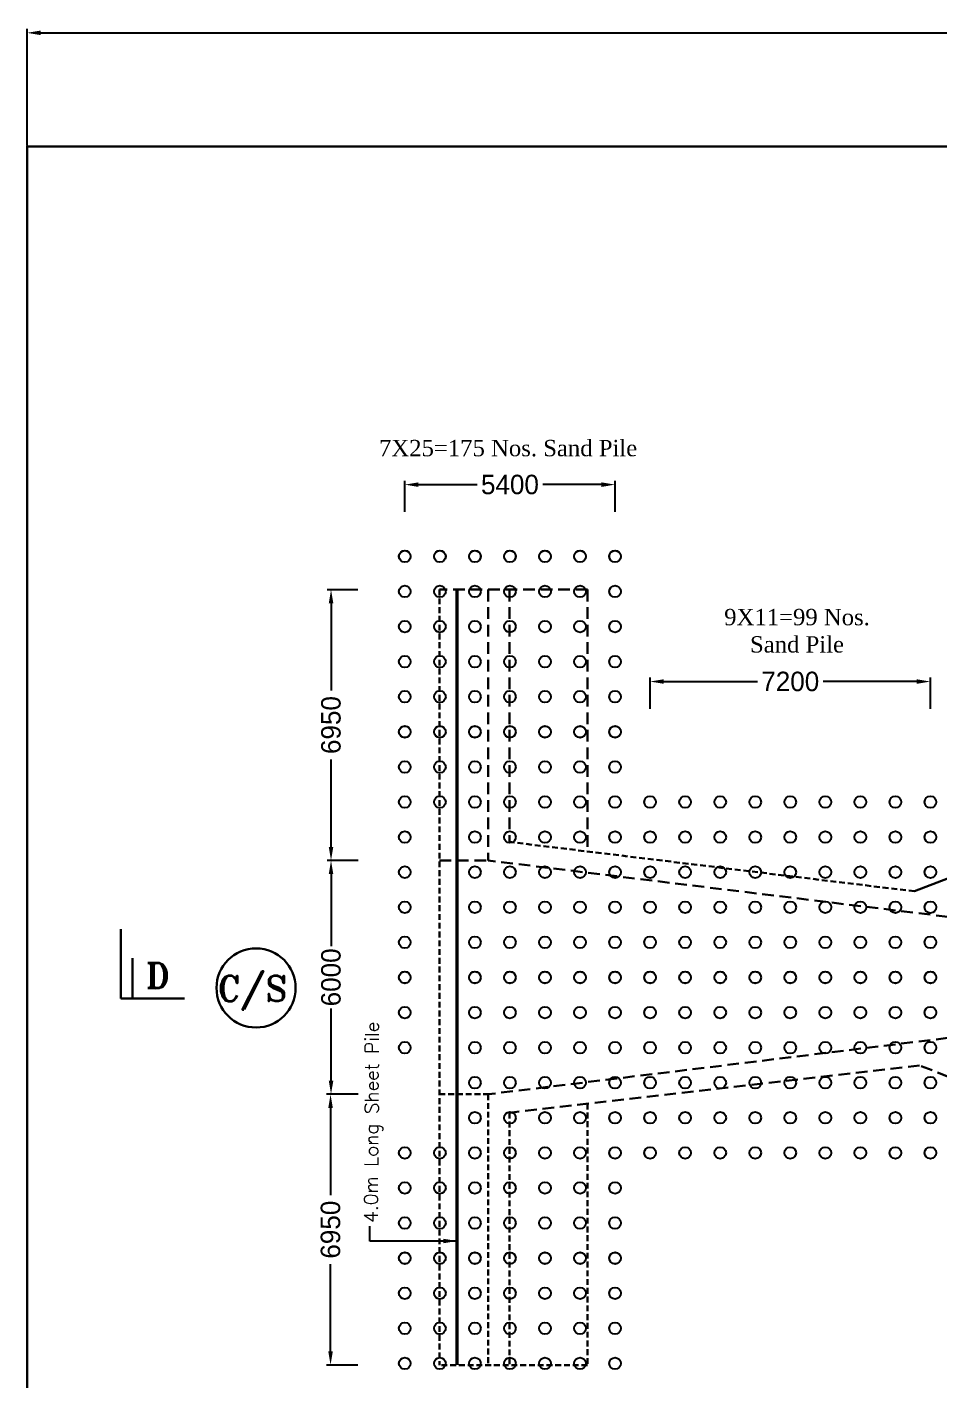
# Model space of a CAD drawing. Extents: x -1206532 to 786809, y -4288605 to 172932.
# Drawn here: x 297303 to 320749, y -4246702 to -4211957 of the extents above; entities that cross this region are included whole.
import ezdxf

# ---------------------------------------------------------------- set-up
doc = ezdxf.new("R2010")
doc.units = 0
doc.header["$LTSCALE"] = 300
doc.header["$MEASUREMENT"] = 0
doc.linetypes.add('DASHED', pattern=[0.75, 0.5, -0.25])
doc.layers.get('0').update_dxf_attribs({"linetype": 'CONTINUOUS'})
doc.layers.get('DEFPOINTS').update_dxf_attribs({"linetype": 'CONTINUOUS'})
doc.layers.add('LINE', color=7, linetype='CONTINUOUS')
doc.layers.add('Other line', color=7, linetype='CONTINUOUS', lineweight=15)
doc.styles.add('BIG', font='ROMANT.SHX')
doc.styles.add('SMALL', font='ROMANS.SHX')
doc.dimstyles.new('3', dxfattribs={"dimtxt": 225, "dimasz": 350, "dimexe": 100, "dimexo": 25, "dimgap": 9, "dimtad": 0, "dimdec": 0, "dimzin": 0, "dimdsep": 46, "dimtxsty": 'Standard', "dimcen": 0, "dimclrd": 5, "dimclre": 6, "dimclrt": 1, "dimadec": 0, "dimazin": 0, "dimtfac": 1, "dimtdec": 0, "dimtofl": 0, "dimtmove": 2, "dimatfit": 3, "dimfxl": 1, "dimtolj": 1, "dimtzin": 0, "dimarcsym": 0})

# ---------------------------------------------------------------- blocks, each defined once
blk = doc.blocks.new('*D614')
at = {"layer": 'DEFPOINTS', "color": 0, "lineweight": 30}
for p in [(320505, -4228753), (313305, -4229928), (320505, -4229928)]:
    blk.add_point(p, dxfattribs=at)
at = {"layer": 'Other line', "color": 0, "linetype": 'ByBlock', "lineweight": -2}
for p, q in [((313305, -4229453), (313305, -4228653)), ((320505, -4229453), (320505, -4228653))]:
    blk.add_line(p, q, dxfattribs=at)
at = {"layer": 'Other line', "linetype": 'ByBlock', "lineweight": -2}
for p, q in [((313655, -4228753), (316062, -4228753)), ((320155, -4228753), (317747, -4228753))]:
    blk.add_line(p, q, dxfattribs=at)
at = {"layer": 'Other line', "lineweight": 30}
for points in [[(313655, -4228695), (313655, -4228811), (313305, -4228753)], [(320155, -4228695), (320155, -4228811), (320505, -4228753)]]:
    blk.add_solid(points, dxfattribs=at)
at = {"layer": 'Other line', "color": 0, "lineweight": 30, "insert": (316905, -4228753), "char_height": 500, "attachment_point": 5}
blk.add_mtext('\\A1;7200', dxfattribs=at)
blk = doc.blocks.new('*D618')
at = {"layer": 'DEFPOINTS', "color": 0, "lineweight": 30}
for p in [(372514, -4212104), (297303, -4215021), (372514, -4215021)]:
    blk.add_point(p, dxfattribs=at)
at = {"layer": 'LINE', "color": 6, "lineweight": -2}
for p, q in [((297303, -4214996), (297303, -4212004)), ((372514, -4214996), (372514, -4212004))]:
    blk.add_line(p, q, dxfattribs=at)
at = {"layer": 'LINE', "color": 5, "lineweight": -2}
for p, q in [((297653, -4212104), (334449, -4212104)), ((372164, -4212104), (335367, -4212104))]:
    blk.add_line(p, q, dxfattribs=at)
at = {"layer": 'LINE', "color": 5, "lineweight": 30}
for points in [[(297653, -4212046), (297653, -4212163), (297303, -4212104)], [(372164, -4212046), (372164, -4212163), (372514, -4212104)]]:
    blk.add_solid(points, dxfattribs=at)
at = {"layer": 'LINE', "color": 1, "lineweight": 30, "insert": (334908, -4212104), "char_height": 225, "attachment_point": 5}
blk.add_mtext('\\A1;75211', dxfattribs=at)
blk = doc.blocks.new('*D852')
at = {"layer": 'DEFPOINTS', "color": 0, "lineweight": 30}
for p in [(305892, -4233345), (305110, -4239345), (305892, -4239345)]:
    blk.add_point(p, dxfattribs=at)
at = {"layer": 'Other line', "color": 0, "linetype": 'ByBlock', "lineweight": -2}
for p, q in [((305810, -4233345), (305010, -4233345)), ((305810, -4239345), (305010, -4239345))]:
    blk.add_line(p, q, dxfattribs=at)
at = {"layer": 'Other line', "linetype": 'ByBlock', "lineweight": -2}
for p, q in [((305110, -4233695), (305110, -4235544)), ((305110, -4238995), (305110, -4237146))]:
    blk.add_line(p, q, dxfattribs=at)
at = {"layer": 'Other line', "lineweight": 30}
for points in [[(305052, -4233695), (305169, -4233695), (305110, -4233345)], [(305052, -4238995), (305169, -4238995), (305110, -4239345)]]:
    blk.add_solid(points, dxfattribs=at)
at = {"layer": 'Other line', "color": 0, "lineweight": 30, "insert": (305110, -4236345), "char_height": 500, "attachment_point": 5, "rotation": 90}
blk.add_mtext('\\A1;6000', dxfattribs=at)
blk = doc.blocks.new('*D853')
at = {"layer": 'DEFPOINTS', "color": 0, "lineweight": 30}
for p in [(305810, -4239345), (305098, -4246295), (305892, -4246295)]:
    blk.add_point(p, dxfattribs=at)
at = {"layer": 'Other line', "color": 0, "linetype": 'ByBlock', "lineweight": -2}
for p, q in [((305785, -4239345), (304998, -4239345)), ((305798, -4246295), (304998, -4246295))]:
    blk.add_line(p, q, dxfattribs=at)
at = {"layer": 'Other line', "linetype": 'ByBlock', "lineweight": -2}
for p, q in [((305098, -4239695), (305098, -4241936)), ((305098, -4245945), (305098, -4243704))]:
    blk.add_line(p, q, dxfattribs=at)
at = {"layer": 'Other line', "lineweight": 30}
for points in [[(305040, -4239695), (305156, -4239695), (305098, -4239345)], [(305040, -4245945), (305156, -4245945), (305098, -4246295)]]:
    blk.add_solid(points, dxfattribs=at)
at = {"layer": 'Other line', "color": 0, "lineweight": 30, "insert": (305098, -4242820), "char_height": 500, "attachment_point": 5, "rotation": 90}
blk.add_mtext('\\A1;6950', dxfattribs=at)
blk = doc.blocks.new('*D854')
at = {"layer": 'DEFPOINTS', "color": 0, "lineweight": 30}
for p in [(305823, -4226395), (305110, -4233345), (305904, -4233345)]:
    blk.add_point(p, dxfattribs=at)
at = {"layer": 'Other line', "color": 0, "linetype": 'ByBlock', "lineweight": -2}
for p, q in [((305798, -4226395), (305010, -4226395)), ((305810, -4233345), (305010, -4233345))]:
    blk.add_line(p, q, dxfattribs=at)
at = {"layer": 'Other line', "linetype": 'ByBlock', "lineweight": -2}
for p, q in [((305110, -4226745), (305110, -4228986)), ((305110, -4232995), (305110, -4230754))]:
    blk.add_line(p, q, dxfattribs=at)
at = {"layer": 'Other line', "lineweight": 30}
for points in [[(305052, -4226745), (305169, -4226745), (305110, -4226395)], [(305052, -4232995), (305169, -4232995), (305110, -4233345)]]:
    blk.add_solid(points, dxfattribs=at)
at = {"layer": 'Other line', "color": 0, "lineweight": 30, "insert": (305110, -4229870), "char_height": 500, "attachment_point": 5, "rotation": 90}
blk.add_mtext('\\A1;6950', dxfattribs=at)
blk = doc.blocks.new('*D855')
at = {"layer": 'DEFPOINTS', "color": 0, "lineweight": 30}
for p in [(312405, -4223699), (307005, -4224691), (312405, -4224691)]:
    blk.add_point(p, dxfattribs=at)
at = {"layer": 'Other line', "color": 0, "linetype": 'ByBlock', "lineweight": -2}
for p, q in [((307005, -4224399), (307005, -4223599)), ((312405, -4224399), (312405, -4223599))]:
    blk.add_line(p, q, dxfattribs=at)
at = {"layer": 'Other line', "linetype": 'ByBlock', "lineweight": -2}
for p, q in [((307355, -4223699), (308862, -4223699)), ((312055, -4223699), (310547, -4223699))]:
    blk.add_line(p, q, dxfattribs=at)
at = {"layer": 'Other line', "lineweight": 30}
for points in [[(307355, -4223641), (307355, -4223758), (307005, -4223699)], [(312055, -4223641), (312055, -4223758), (312405, -4223699)]]:
    blk.add_solid(points, dxfattribs=at)
at = {"layer": 'Other line', "color": 0, "lineweight": 30, "insert": (309705, -4223699), "char_height": 500, "attachment_point": 5}
blk.add_mtext('\\A1;5400', dxfattribs=at)

msp = doc.modelspace()

# ---------------------------------------------------------------- linework, layer by layer
at = {"linetype": 'ByBlock', "lineweight": 30}
msp.add_lwpolyline([(297302.984, -4268205.216), (297302.984, -4215020.567), (372513.599, -4215020.567), (372513.599, -4268205.216), (297302.984, -4268205.216)], close=True, dxfattribs=at)
at = {"layer": 'LINE', "color": 0, "linetype": 'DASHED', "ltscale": 2, "const_width": 85}
msp.add_lwpolyline([(308344.828, -4246294.975), (308344.828, -4226394.975)], dxfattribs=at)
at = {"layer": 'LINE'}
for centre in [(307004.828, -4225538.304), (307004.828, -4225541.639), (307904.828, -4225538.304), (307904.828, -4225538.304), (307904.828, -4225541.639), (307904.828, -4225541.639), (308804.828, -4225538.304), (308804.828, -4225538.304), (308804.828, -4225541.639), (308804.828, -4225541.639), (309704.828, -4225538.304), (309704.828, -4225538.304), (309704.828, -4225541.639), (309704.828, -4225541.639), (310604.828, -4225538.304), (310604.828, -4225538.304), (310604.828, -4225541.639), (310604.828, -4225541.639), (311504.828, -4225538.304), (311504.828, -4225541.639), (312404.828, -4225538.304), (312404.828, -4225538.304), (312404.828, -4225541.639), (312404.828, -4225541.639), (307004.828, -4226441.639), (307904.828, -4226441.639), (307904.828, -4226441.639), (308804.828, -4226441.639), (308804.828, -4226441.639), (309704.828, -4226441.639), (309704.828, -4226441.639), (310604.828, -4226441.639), (310604.828, -4226441.639), (311504.828, -4226441.639), (312404.828, -4226441.639), (312404.828, -4226441.639), (307004.828, -4227341.639), (307904.828, -4227341.639), (307904.828, -4227341.639), (308804.828, -4227341.639), (308804.828, -4227341.639), (309704.828, -4227341.639), (309704.828, -4227341.639), (310604.828, -4227341.639), (310604.828, -4227341.639), (311504.828, -4227341.639), (312404.828, -4227341.639), (312404.828, -4227341.639), (307004.828, -4228241.639), (307904.828, -4228241.639), (307904.828, -4228241.639), (308804.828, -4228241.639), (308804.828, -4228241.639), (309704.828, -4228241.639), (309704.828, -4228241.639), (310604.828, -4228241.639), (310604.828, -4228241.639), (311504.828, -4228241.639), (312404.828, -4228241.639), (312404.828, -4228241.639), (307004.828, -4229141.639), (307904.828, -4229141.639), (307904.828, -4229141.639), (308804.828, -4229141.639), (308804.828, -4229141.639), (309704.828, -4229141.639), (309704.828, -4229141.639), (310604.828, -4229141.639), (310604.828, -4229141.639), (311504.828, -4229141.639), (312404.828, -4229141.639), (312404.828, -4229141.639), (307004.828, -4230041.639), (307004.828, -4230044.975), (307904.828, -4230041.639), (307904.828, -4230041.639), (307904.828, -4230044.975), (307904.828, -4230044.975), (308804.828, -4230041.639), (308804.828, -4230041.639), (308804.828, -4230044.975), (308804.828, -4230044.975), (309704.828, -4230041.639), (309704.828, -4230041.639), (309704.828, -4230044.975), (309704.828, -4230044.975), (310604.828, -4230041.639), (310604.828, -4230041.639), (310604.828, -4230044.975), (310604.828, -4230044.975), (311504.828, -4230041.639), (311504.828, -4230044.975), (312404.828, -4230041.639), (312404.828, -4230041.639), (312404.828, -4230044.975), (312404.828, -4230044.975), (307004.828, -4230944.975), (307904.828, -4230944.975), (307904.828, -4230944.975), (308804.828, -4230944.975), (308804.828, -4230944.975), (309704.828, -4230944.975), (309704.828, -4230944.975), (310604.828, -4230944.975), (310604.828, -4230944.975), (311504.828, -4230944.975), (312404.828, -4230944.975), (312404.828, -4230944.975), (307004.828, -4231844.975), (307904.828, -4231844.975), (307904.828, -4231844.975), (308804.828, -4231844.975), (308804.828, -4231844.975), (309704.828, -4231844.975), (309704.828, -4231844.975), (310604.828, -4231844.975), (310604.828, -4231844.975), (311504.828, -4231844.975), (312404.828, -4231844.975), (312404.828, -4231844.975), (313304.828, -4231844.975), (313304.828, -4231844.975), (314204.828, -4231844.975), (314204.828, -4231844.975), (315104.828, -4231844.975), (316004.828, -4231844.975), (316004.828, -4231844.975), (316904.828, -4231844.975), (316904.828, -4231844.975), (317804.828, -4231844.975), (318704.828, -4231844.975), (318704.828, -4231844.975), (319604.828, -4231844.975), (319604.828, -4231844.975), (320504.828, -4231844.975), (320504.828, -4231844.975), (307004.828, -4232744.975), (308804.828, -4232744.975), (308804.828, -4232744.975), (309704.828, -4232744.975), (309704.828, -4232744.975), (310604.828, -4232744.975), (311504.828, -4232744.975), (311504.828, -4232744.975), (312404.828, -4232744.975), (312404.828, -4232744.975), (313304.828, -4232744.975), (313304.828, -4232744.975), (314204.828, -4232744.975), (314204.828, -4232744.975), (315104.828, -4232744.975), (316004.828, -4232744.975), (316004.828, -4232744.975), (316904.828, -4232744.975), (316904.828, -4232744.975), (317804.828, -4232744.975), (318704.828, -4232744.975), (318704.828, -4232744.975), (319604.828, -4232744.975), (319604.828, -4232744.975), (320504.828, -4232744.975), (320504.828, -4232744.975), (307004.828, -4233644.975), (308804.828, -4233644.975), (308804.828, -4233644.975), (309704.828, -4233644.975), (309704.828, -4233644.975), (310604.828, -4233644.975), (311504.828, -4233644.975), (311504.828, -4233644.975), (312404.828, -4233644.975), (312404.828, -4233644.975), (313304.828, -4233644.975), (313304.828, -4233644.975), (314204.828, -4233644.975), (314204.828, -4233644.975), (315104.828, -4233644.975), (316004.828, -4233644.975), (316004.828, -4233644.975), (316904.828, -4233644.975), (316904.828, -4233644.975), (317804.828, -4233644.975), (318704.828, -4233644.975), (318704.828, -4233644.975), (319604.828, -4233644.975), (319604.828, -4233644.975), (320504.828, -4233644.975), (320504.828, -4233644.975), (307004.828, -4234544.975), (308804.828, -4234544.975), (308804.828, -4234544.975), (309704.828, -4234544.975), (309704.828, -4234544.975), (310604.828, -4234544.975), (311504.828, -4234544.975), (311504.828, -4234544.975), (312404.828, -4234544.975), (312404.828, -4234544.975), (313304.828, -4234544.975), (313304.828, -4234544.975), (314204.828, -4234544.975), (314204.828, -4234544.975), (315104.828, -4234544.975), (316004.828, -4234544.975), (316004.828, -4234544.975), (316904.828, -4234544.975), (316904.828, -4234544.975), (317804.828, -4234544.975), (318704.828, -4234544.975), (318704.828, -4234544.975), (319604.828, -4234544.975), (319604.828, -4234544.975), (320504.828, -4234544.975), (320504.828, -4234544.975), (307004.828, -4235444.975), (308804.828, -4235444.975), (308804.828, -4235444.975), (309704.828, -4235444.975), (309704.828, -4235444.975), (310604.828, -4235444.975), (311504.828, -4235444.975), (311504.828, -4235444.975), (312404.828, -4235444.975), (312404.828, -4235444.975), (313304.828, -4235444.975), (313304.828, -4235444.975), (314204.828, -4235444.975), (314204.828, -4235444.975), (315104.828, -4235444.975), (316004.828, -4235444.975), (316004.828, -4235444.975), (316904.828, -4235444.975), (316904.828, -4235444.975), (317804.828, -4235444.975), (318704.828, -4235444.975), (318704.828, -4235444.975), (319604.828, -4235444.975), (319604.828, -4235444.975), (320504.828, -4235444.975), (320504.828, -4235444.975), (307004.828, -4236344.975), (307004.828, -4236348.311), (308804.828, -4236344.975), (308804.828, -4236344.975), (308804.828, -4236348.311), (308804.828, -4236348.311), (309704.828, -4236344.975), (309704.828, -4236344.975), (309704.828, -4236348.311), (309704.828, -4236348.311), (310604.828, -4236344.975), (310604.828, -4236348.311), (311504.828, -4236344.975), (311504.828, -4236344.975), (311504.828, -4236348.311), (311504.828, -4236348.311), (312404.828, -4236344.975), (312404.828, -4236344.975), (312404.828, -4236348.311), (312404.828, -4236348.311), (313304.828, -4236344.975), (313304.828, -4236344.975), (313304.828, -4236348.311), (313304.828, -4236348.311), (314204.828, -4236344.975), (314204.828, -4236344.975), (314204.828, -4236348.311), (314204.828, -4236348.311), (315104.828, -4236344.975), (315104.828, -4236348.311), (316004.828, -4236344.975), (316004.828, -4236344.975), (316004.828, -4236348.311), (316004.828, -4236348.311), (316904.828, -4236344.975), (316904.828, -4236344.975), (316904.828, -4236348.311), (316904.828, -4236348.311), (317804.828, -4236344.975), (317804.828, -4236348.311), (318704.828, -4236344.975), (318704.828, -4236344.975), (318704.828, -4236348.311), (318704.828, -4236348.311), (319604.828, -4236344.975), (319604.828, -4236344.975), (319604.828, -4236348.311), (319604.828, -4236348.311), (320504.828, -4236344.975), (320504.828, -4236344.975), (320504.828, -4236348.311), (320504.828, -4236348.311), (307004.828, -4237248.311), (308804.828, -4237248.311), (308804.828, -4237248.311), (309704.828, -4237248.311), (309704.828, -4237248.311), (310604.828, -4237248.311), (311504.828, -4237248.311), (311504.828, -4237248.311), (312404.828, -4237248.311), (312404.828, -4237248.311), (313304.828, -4237248.311), (313304.828, -4237248.311), (314204.828, -4237248.311), (314204.828, -4237248.311), (315104.828, -4237248.311), (316004.828, -4237248.311), (316004.828, -4237248.311), (316904.828, -4237248.311), (316904.828, -4237248.311), (317804.828, -4237248.311), (318704.828, -4237248.311), (318704.828, -4237248.311), (319604.828, -4237248.311), (319604.828, -4237248.311), (320504.828, -4237248.311), (320504.828, -4237248.311), (307004.828, -4238148.311), (308804.828, -4238148.311), (308804.828, -4238148.311), (309704.828, -4238148.311), (309704.828, -4238148.311), (310604.828, -4238148.311), (311504.828, -4238148.311), (311504.828, -4238148.311), (312404.828, -4238148.311), (312404.828, -4238148.311), (313304.828, -4238148.311), (313304.828, -4238148.311), (314204.828, -4238148.311), (314204.828, -4238148.311), (315104.828, -4238148.311), (316004.828, -4238148.311), (316004.828, -4238148.311), (316904.828, -4238148.311), (316904.828, -4238148.311), (317804.828, -4238148.311), (318704.828, -4238148.311), (318704.828, -4238148.311), (319604.828, -4238148.311), (319604.828, -4238148.311), (320504.828, -4238148.311), (320504.828, -4238148.311), (308804.828, -4239048.311), (308804.828, -4239048.311), (309704.828, -4239048.311), (309704.828, -4239048.311), (310604.828, -4239048.311), (311504.828, -4239048.311), (311504.828, -4239048.311), (312404.828, -4239048.311), (312404.828, -4239048.311), (313304.828, -4239048.311), (313304.828, -4239048.311), (314204.828, -4239048.311), (314204.828, -4239048.311), (315104.828, -4239048.311), (316004.828, -4239048.311), (316004.828, -4239048.311), (316904.828, -4239048.311), (316904.828, -4239048.311), (317804.828, -4239048.311), (318704.828, -4239048.311), (318704.828, -4239048.311), (319604.828, -4239048.311), (319604.828, -4239048.311), (320504.828, -4239048.311), (320504.828, -4239048.311), (308804.828, -4239948.311), (308804.828, -4239948.311), (309704.828, -4239948.311), (309704.828, -4239948.311), (310604.828, -4239948.311), (311504.828, -4239948.311), (311504.828, -4239948.311), (312404.828, -4239948.311), (312404.828, -4239948.311), (313304.828, -4239948.311), (313304.828, -4239948.311), (314204.828, -4239948.311), (314204.828, -4239948.311), (315104.828, -4239948.311), (316004.828, -4239948.311), (316004.828, -4239948.311), (316904.828, -4239948.311), (316904.828, -4239948.311), (317804.828, -4239948.311), (318704.828, -4239948.311), (318704.828, -4239948.311), (319604.828, -4239948.311), (319604.828, -4239948.311), (320504.828, -4239948.311), (320504.828, -4239948.311), (307004.828, -4240848.311), (307904.828, -4240848.311), (307904.828, -4240848.311), (308804.828, -4240848.311), (308804.828, -4240848.311), (309704.828, -4240848.311), (309704.828, -4240848.311), (310604.828, -4240848.311), (310604.828, -4240848.311), (311504.828, -4240848.311), (312404.828, -4240848.311), (312404.828, -4240848.311), (313304.828, -4240848.311), (313304.828, -4240848.311), (314204.828, -4240848.311), (314204.828, -4240848.311), (315104.828, -4240848.311), (316004.828, -4240848.311), (316004.828, -4240848.311), (316904.828, -4240848.311), (316904.828, -4240848.311), (317804.828, -4240848.311), (318704.828, -4240848.311), (318704.828, -4240848.311), (319604.828, -4240848.311), (319604.828, -4240848.311), (320504.828, -4240848.311), (320504.828, -4240848.311), (307004.828, -4241748.311), (307904.828, -4241748.311), (307904.828, -4241748.311), (308804.828, -4241748.311), (308804.828, -4241748.311), (309704.828, -4241748.311), (309704.828, -4241748.311), (310604.828, -4241748.311), (310604.828, -4241748.311), (311504.828, -4241748.311), (312404.828, -4241748.311), (312404.828, -4241748.311), (307004.828, -4242648.311), (307904.828, -4242648.311), (307904.828, -4242648.311), (308804.828, -4242648.311), (308804.828, -4242648.311), (309704.828, -4242648.311), (309704.828, -4242648.311), (310604.828, -4242648.311), (310604.828, -4242648.311), (311504.828, -4242648.311), (312404.828, -4242648.311), (312404.828, -4242648.311), (307004.828, -4243548.311), (307004.828, -4243551.646), (307904.828, -4243548.311), (307904.828, -4243548.311), (307904.828, -4243551.646), (307904.828, -4243551.646), (308804.828, -4243548.311), (308804.828, -4243548.311), (308804.828, -4243551.646), (308804.828, -4243551.646), (309704.828, -4243548.311), (309704.828, -4243548.311), (309704.828, -4243551.646), (309704.828, -4243551.646), (310604.828, -4243548.311), (310604.828, -4243548.311), (310604.828, -4243551.646), (310604.828, -4243551.646), (311504.828, -4243548.311), (311504.828, -4243551.646), (312404.828, -4243548.311), (312404.828, -4243548.311), (312404.828, -4243551.646), (312404.828, -4243551.646), (307004.828, -4244451.646), (307904.828, -4244451.646), (307904.828, -4244451.646), (308804.828, -4244451.646), (308804.828, -4244451.646), (309704.828, -4244451.646), (309704.828, -4244451.646), (310604.828, -4244451.646), (310604.828, -4244451.646), (311504.828, -4244451.646), (312404.828, -4244451.646), (312404.828, -4244451.646), (307004.828, -4245351.646), (307904.828, -4245351.646), (307904.828, -4245351.646), (308804.828, -4245351.646), (308804.828, -4245351.646), (309704.828, -4245351.646), (309704.828, -4245351.646), (310604.828, -4245351.646), (310604.828, -4245351.646), (311504.828, -4245351.646), (312404.828, -4245351.646), (312404.828, -4245351.646), (307004.828, -4246251.646), (307904.828, -4246251.646), (307904.828, -4246251.646), (308804.828, -4246251.646), (308804.828, -4246251.646), (309704.828, -4246251.646), (309704.828, -4246251.646), (310604.828, -4246251.646), (310604.828, -4246251.646), (311504.828, -4246251.646), (312404.828, -4246251.646), (312404.828, -4246251.646)]:
    msp.add_circle(centre, 150, dxfattribs=at)
at = {"layer": 'LINE', "lineweight": 30}
msp.add_circle((303184.311, -4236616.114), 1015.539, dxfattribs=at)
at = {"layer": 'Other line', "color": 0, "linetype": 'DASHED', "lineweight": 30, "ltscale": 2}
for p, q in [((311694.828, -4226394.975), (307894.828, -4226394.975)), ((309144.828, -4226394.975), (309144.828, -4233344.975)), ((309694.828, -4226394.975), (309694.828, -4232870.179)), ((311694.828, -4226394.975), (311694.828, -4233113.734)), ((307894.828, -4233344.975), (309144.828, -4233344.975)), ((321394.828, -4234844.975), (309144.828, -4233344.975)), ((321394.828, -4237845.578), (309144.828, -4239344.975)), ((320227.436, -4238604.693), (309694.828, -4239819.771)), ((320964.828, -4238894.975), (320227.436, -4238604.693))]:
    msp.add_line(p, q, dxfattribs=at)
at = {"layer": 'Other line', "color": 0, "linetype": 'DASHED', "lineweight": 30}
for p, q in [((307894.828, -4226394.975), (307894.828, -4246294.975)), ((320096.371, -4234136.852), (309694.828, -4232870.179)), ((307894.828, -4239344.975), (309144.828, -4239344.975)), ((309144.828, -4239344.975), (309144.828, -4246294.975)), ((309694.828, -4239819.771), (309694.828, -4246294.975)), ((311694.828, -4239589.044), (311694.828, -4246294.975)), ((311694.828, -4246294.975), (307894.828, -4246294.975))]:
    msp.add_line(p, q, dxfattribs=at)
at = {"layer": 'Other line', "color": 0, "lineweight": 30}
for p, q in [((320964.828, -4233794.975), (320096.371, -4234136.852)), ((299713.549, -4235105.372), (299713.549, -4236890.79)), ((300009.002, -4236890.79), (300009.002, -4235855.404)), ((299713.549, -4236890.79), (301350.073, -4236890.79)), ((299713.549, -4236890.79), (300009.002, -4236890.79))]:
    msp.add_line(p, q, dxfattribs=at)

# ---------------------------------------------------------------- texts
at = {"layer": 'LINE', "lineweight": 30, "style": 'BIG'}
for s, p in [('D', (300353.543, -4236625.729)), ('C/S', (302199.207, -4236957.052))]:
    msp.add_text(s, height=650, dxfattribs=at).set_placement(p)
at = {"layer": 'LINE', "lineweight": 30, "char_height": 420, "attachment_point": 5}
for s, insert in [('\\A1;{\\fTimes New Roman|b0|i0|c0|p18;7X25=175 Nos. Sand Pile}', (309658.087, -4222765.727)), ('\\A1;{\\fTimes New Roman|b0|i0|c0|p18;9X11=99 Nos. \\PSand Pile}', (317078.24, -4227451.693))]:
    msp.add_mtext(s, dxfattribs=dict(at, insert=insert))
at = {"layer": 'LINE', "lineweight": 20, "insert": (305959.327, -4242642.484), "char_height": 350, "width": 8146.89803, "attachment_point": 1, "rotation": 89.649404, "style": 'SMALL'}
msp.add_mtext('4.0m Long Sheet Pile', dxfattribs=at)

# ---------------------------------------------------------------- dimensions: what is measured, and where the dimension line sits
at = {"layer": 'LINE', "lineweight": 30}
dim = msp.add_linear_dim(base=(372513.599, -4212104.416), p1=(297302.984, -4215020.567), p2=(372513.599, -4215020.567), dimstyle='3', override={"dimfxl": 0.12}, dxfattribs=at)
dim.commit()
dim.dimension.update_dxf_attribs({"geometry": '*D618', "text_midpoint": (334908.292, -4212104.416)})
at = {"layer": 'Other line', "color": 0, "lineweight": 30}
for base, p1, p2, picture, middle in [((312404.828, -4223699.461), (307004.828, -4224691.138), (312404.828, -4224691.138), '*D855', (309704.828, -4223699.461)), ((320504.828, -4228753.101), (313304.828, -4229928.043), (320504.828, -4229928.043), '*D614', (316904.828, -4228753.101))]:
    dim = msp.add_linear_dim(base=base, p1=p1, p2=p2, dimstyle='3', override={"dimtxt": 500, "dimclrd": 256, "dimclre": 0, "dimclrt": 0, "dimfxl": 700, "dimfxlon": 1}, dxfattribs=at)
    dim.commit()
    dim.dimension.update_dxf_attribs({"geometry": picture, "text_midpoint": middle})
for base, p1, p2, picture, middle in [((305110.377, -4233344.975), (305822.603, -4226394.975), (305904.195, -4233344.975), '*D854', (305110.377, -4229869.975)), ((305110.377, -4239344.975), (305891.969, -4233344.975), (305891.969, -4239344.975), '*D852', (305110.377, -4236344.975)), ((305098.15, -4246294.975), (305810.377, -4239344.975), (305891.969, -4246294.975), '*D853', (305098.15, -4242819.975))]:
    dim = msp.add_linear_dim(base=base, p1=p1, p2=p2, angle=90, dimstyle='3', override={"dimtxt": 500, "dimclrd": 256, "dimclre": 0, "dimclrt": 0, "dimfxl": 700, "dimfxlon": 1}, dxfattribs=at)
    dim.commit()
    dim.dimension.update_dxf_attribs({"geometry": picture, "text_midpoint": middle})

# ---------------------------------------------------------------- leaders
at = {"layer": 'LINE'}
msp.add_leader([(308344.828, -4243110.708), (306104.374, -4243110.708), (306104.374, -4242730.828)], dimstyle='3', override={"dimgap": 9, "dimtad": 0, "dimfxl": 700}, dxfattribs=at)

doc.saveas('drawing.dxf')
